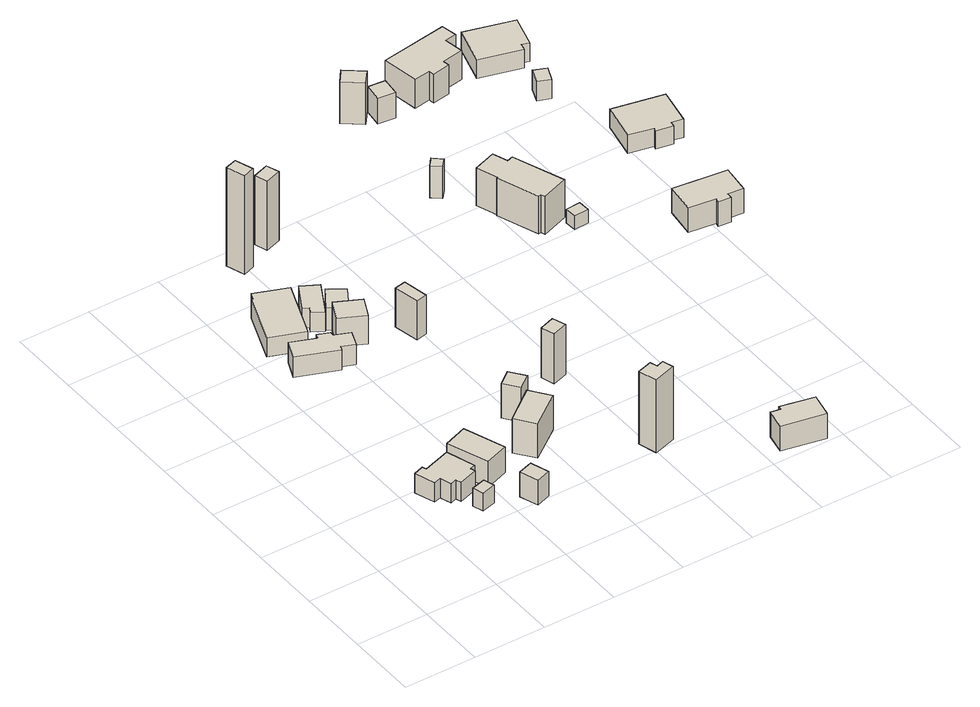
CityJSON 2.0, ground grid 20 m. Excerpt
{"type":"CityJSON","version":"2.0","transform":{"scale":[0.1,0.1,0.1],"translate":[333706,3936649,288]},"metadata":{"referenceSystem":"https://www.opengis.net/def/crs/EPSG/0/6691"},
"CityObjects":{
"building1":{"type":"Building","attributes":{"usage":"411","measuredHeight":8.6,"storeysAboveGround":1,"BuildingIDAttribute.prefecture":"14","BuildingIDAttribute.city":"14151","BuildingDetailAttribute.totalFloorArea":85.08,"BuildingDetailAttribute.buildingFootprintArea":85.08,"BuildingDetailAttribute.buildingStructureType":"601","BuildingDetailAttribute.buildingStructureOrgType":"1","BuildingDetailAttribute.orgUsage":"10","BuildingDetailAttribute.surveyYear":2015},"geometry":[{"type":"Solid","lod":"1","boundaries":[[[[0,1,2,3,4,5,6,7,8,9,10,11]],[[10,12,13,11]],[[9,14,12,10]],[[8,15,14,9]],[[7,16,15,8]],[[6,17,16,7]],[[5,18,17,6]],[[4,19,18,5]],[[3,20,19,4]],[[2,21,20,3]],[[1,22,21,2]],[[0,23,22,1]],[[11,13,23,0]],[[12,14,15,16,17,18,19,20,21,22,23,13]]]]}]},
"building2":{"type":"Building","attributes":{"measuredHeight":10,"BuildingIDAttribute.prefecture":"14","BuildingIDAttribute.city":"14151","BuildingDetailAttribute.surveyYear":2015},"geometry":[{"type":"Solid","lod":"1","boundaries":[[[[24,25,26,27]],[[26,28,29,27]],[[25,30,28,26]],[[24,31,30,25]],[[27,29,31,24]],[[28,30,31,29]]]]}]},
"building3":{"type":"Building","attributes":{"usage":"411","measuredHeight":8.3,"storeysAboveGround":1,"BuildingIDAttribute.prefecture":"14","BuildingIDAttribute.city":"14151","BuildingDetailAttribute.totalFloorArea":82.05,"BuildingDetailAttribute.buildingFootprintArea":82.05,"BuildingDetailAttribute.buildingStructureType":"601","BuildingDetailAttribute.buildingStructureOrgType":"1","BuildingDetailAttribute.orgUsage":"10","BuildingDetailAttribute.surveyYear":2015},"geometry":[{"type":"Solid","lod":"1","boundaries":[[[[32,33,34,35,36,37,38,39,40,41]],[[40,42,43,41]],[[39,44,42,40]],[[38,45,44,39]],[[37,46,45,38]],[[36,47,46,37]],[[35,48,47,36]],[[34,49,48,35]],[[33,50,49,34]],[[32,51,50,33]],[[41,43,51,32]],[[42,44,45,46,47,48,49,50,51,43]]]]}]},
"building4":{"type":"Building","attributes":{"usage":"411","measuredHeight":8.5,"storeysAboveGround":2,"BuildingIDAttribute.prefecture":"14","BuildingIDAttribute.city":"14151","BuildingDetailAttribute.totalFloorArea":284.04,"BuildingDetailAttribute.buildingFootprintArea":142.02,"BuildingDetailAttribute.buildingStructureType":"601","BuildingDetailAttribute.buildingStructureOrgType":"1","BuildingDetailAttribute.orgUsage":"10","BuildingDetailAttribute.surveyYear":2015},"geometry":[{"type":"Solid","lod":"1","boundaries":[[[[52,53,54,55,56,57]],[[56,58,59,57]],[[55,60,58,56]],[[54,61,60,55]],[[53,62,61,54]],[[52,63,62,53]],[[57,59,63,52]],[[58,60,61,62,63,59]]]]}]},
"building5":{"type":"Building","attributes":{"usage":"411","measuredHeight":8.9,"storeysAboveGround":2,"BuildingIDAttribute.prefecture":"14","BuildingIDAttribute.city":"14151","BuildingDetailAttribute.totalFloorArea":135.97,"BuildingDetailAttribute.buildingFootprintArea":67.99,"BuildingDetailAttribute.buildingStructureType":"601","BuildingDetailAttribute.buildingStructureOrgType":"1","BuildingDetailAttribute.orgUsage":"10","BuildingDetailAttribute.surveyYear":2015},"geometry":[{"type":"Solid","lod":"1","boundaries":[[[[64,65,66,67]],[[66,68,69,67]],[[65,70,68,66]],[[64,71,70,65]],[[67,69,71,64]],[[68,70,71,69]]]]}]},
"building6":{"type":"Building","attributes":{"usage":"411","measuredHeight":7.8,"storeysAboveGround":1,"BuildingIDAttribute.prefecture":"14","BuildingIDAttribute.city":"14151","BuildingDetailAttribute.totalFloorArea":20.36,"BuildingDetailAttribute.buildingFootprintArea":20.36,"BuildingDetailAttribute.buildingStructureType":"601","BuildingDetailAttribute.buildingStructureOrgType":"1","BuildingDetailAttribute.orgUsage":"10","BuildingDetailAttribute.surveyYear":2015},"geometry":[{"type":"Solid","lod":"1","boundaries":[[[[72,73,74,75]],[[74,76,77,75]],[[73,78,76,74]],[[72,79,78,73]],[[75,77,79,72]],[[76,78,79,77]]]]}]},
"building7":{"type":"Building","attributes":{"usage":"411","measuredHeight":6.6,"storeysAboveGround":1,"BuildingIDAttribute.prefecture":"14","BuildingIDAttribute.city":"14151","BuildingDetailAttribute.totalFloorArea":45.88,"BuildingDetailAttribute.buildingFootprintArea":45.88,"BuildingDetailAttribute.buildingStructureType":"601","BuildingDetailAttribute.buildingStructureOrgType":"1","BuildingDetailAttribute.orgUsage":"10","BuildingDetailAttribute.surveyYear":2015,"BuildingLandSlideRiskAttribute.description":"1","BuildingLandSlideRiskAttribute.areaType":"1"},"geometry":[{"type":"Solid","lod":"1","boundaries":[[[[80,81,82,83,84,85]],[[84,86,87,85]],[[83,88,86,84]],[[82,89,88,83]],[[81,90,89,82]],[[80,91,90,81]],[[85,87,91,80]],[[86,88,89,90,91,87]]]]}]},
"building8":{"type":"Building","attributes":{"usage":"411","measuredHeight":9.9,"storeysAboveGround":1,"BuildingIDAttribute.prefecture":"14","BuildingIDAttribute.city":"14151","BuildingDetailAttribute.totalFloorArea":43.42,"BuildingDetailAttribute.buildingFootprintArea":43.42,"BuildingDetailAttribute.buildingStructureType":"601","BuildingDetailAttribute.buildingStructureOrgType":"1","BuildingDetailAttribute.orgUsage":"10","BuildingDetailAttribute.surveyYear":2015,"BuildingLandSlideRiskAttribute.description":"1","BuildingLandSlideRiskAttribute.areaType":"1"},"geometry":[{"type":"Solid","lod":"1","boundaries":[[[[92,93,94,95]],[[94,96,97,95]],[[93,98,96,94]],[[92,99,98,93]],[[95,97,99,92]],[[96,98,99,97]]]]}]},
"building9":{"type":"Building","attributes":{"usage":"411","measuredHeight":7.5,"storeysAboveGround":1,"BuildingIDAttribute.prefecture":"14","BuildingIDAttribute.city":"14151","BuildingDetailAttribute.totalFloorArea":33.36,"BuildingDetailAttribute.buildingFootprintArea":33.36,"BuildingDetailAttribute.buildingStructureType":"601","BuildingDetailAttribute.buildingStructureOrgType":"1","BuildingDetailAttribute.orgUsage":"10","BuildingDetailAttribute.surveyYear":2015,"BuildingLandSlideRiskAttribute.description":"1","BuildingLandSlideRiskAttribute.areaType":"1"},"geometry":[{"type":"Solid","lod":"1","boundaries":[[[[100,101,102,103]],[[102,104,105,103]],[[101,106,104,102]],[[100,107,106,101]],[[103,105,107,100]],[[104,106,107,105]]]]}]},
"building10":{"type":"Building","attributes":{"usage":"422","measuredHeight":11.6,"storeysAboveGround":1,"BuildingIDAttribute.prefecture":"14","BuildingIDAttribute.city":"14151","BuildingDetailAttribute.totalFloorArea":66.17,"BuildingDetailAttribute.buildingFootprintArea":66.17,"BuildingDetailAttribute.buildingStructureType":"601","BuildingDetailAttribute.buildingStructureOrgType":"1","BuildingDetailAttribute.orgUsage":"137","BuildingDetailAttribute.surveyYear":2015,"BuildingLandSlideRiskAttribute.description":"1","BuildingLandSlideRiskAttribute.areaType":"1"},"geometry":[{"type":"Solid","lod":"1","boundaries":[[[[108,109,110,111]],[[110,112,113,111]],[[109,114,112,110]],[[108,115,114,109]],[[111,113,115,108]],[[112,114,115,113]]]]}]},
"building11":{"type":"Building","attributes":{"usage":"421","measuredHeight":10.7,"storeysAboveGround":1,"BuildingIDAttribute.prefecture":"14","BuildingIDAttribute.city":"14151","BuildingDetailAttribute.totalFloorArea":30.22,"BuildingDetailAttribute.buildingFootprintArea":30.22,"BuildingDetailAttribute.buildingStructureType":"601","BuildingDetailAttribute.buildingStructureOrgType":"1","BuildingDetailAttribute.orgUsage":"120","BuildingDetailAttribute.surveyYear":2015,"BuildingLandSlideRiskAttribute.description":"1","BuildingLandSlideRiskAttribute.areaType":"1"},"geometry":[{"type":"Solid","lod":"1","boundaries":[[[[116,117,118,119]],[[118,120,121,119]],[[117,122,120,118]],[[116,123,122,117]],[[119,121,123,116]],[[120,122,123,121]]]]}]},
"building12":{"type":"Building","attributes":{"measuredHeight":31.1,"BuildingIDAttribute.prefecture":"14","BuildingIDAttribute.city":"14151","BuildingDetailAttribute.surveyYear":2015,"BuildingLandSlideRiskAttribute.description":"1","BuildingLandSlideRiskAttribute.areaType":"1"},"geometry":[{"type":"Solid","lod":"1","boundaries":[[[[124,125,126,127]],[[126,128,129,127]],[[125,130,128,126]],[[124,131,130,125]],[[127,129,131,124]],[[128,130,131,129]]]]}]},
"building13":{"type":"Building","attributes":{"usage":"431","measuredHeight":14.2,"storeysAboveGround":1,"BuildingIDAttribute.prefecture":"14","BuildingIDAttribute.city":"14151","BuildingDetailAttribute.totalFloorArea":20.04,"BuildingDetailAttribute.buildingFootprintArea":20.04,"BuildingDetailAttribute.buildingStructureType":"601","BuildingDetailAttribute.buildingStructureOrgType":"1","BuildingDetailAttribute.orgUsage":"143","BuildingDetailAttribute.surveyYear":2015,"BuildingLandSlideRiskAttribute.description":"1","BuildingLandSlideRiskAttribute.areaType":"1"},"geometry":[{"type":"Solid","lod":"1","boundaries":[[[[132,133,134,135]],[[134,136,137,135]],[[133,138,136,134]],[[132,139,138,133]],[[135,137,139,132]],[[136,138,139,137]]]]}]},
"building14":{"type":"Building","attributes":{"measuredHeight":23.6,"BuildingIDAttribute.prefecture":"14","BuildingIDAttribute.city":"14151","BuildingDetailAttribute.surveyYear":2015,"BuildingLandSlideRiskAttribute.description":"1","BuildingLandSlideRiskAttribute.areaType":"2"},"geometry":[{"type":"Solid","lod":"1","boundaries":[[[[140,141,142,143]],[[142,144,145,143]],[[141,146,144,142]],[[140,147,146,141]],[[143,145,147,140]],[[144,146,147,145]]]]}]},
"building15":{"type":"Building","attributes":{"usage":"431","measuredHeight":22.6,"storeysAboveGround":1,"BuildingIDAttribute.prefecture":"14","BuildingIDAttribute.city":"14151","BuildingDetailAttribute.totalFloorArea":21.15,"BuildingDetailAttribute.buildingFootprintArea":21.15,"BuildingDetailAttribute.buildingStructureType":"601","BuildingDetailAttribute.buildingStructureOrgType":"1","BuildingDetailAttribute.orgUsage":"142","BuildingDetailAttribute.surveyYear":2015,"BuildingLandSlideRiskAttribute.description":"1","BuildingLandSlideRiskAttribute.areaType":"1"},"geometry":[{"type":"Solid","lod":"1","boundaries":[[[[148,149,150,151,152,153]],[[152,154,155,153]],[[151,156,154,152]],[[150,157,156,151]],[[149,158,157,150]],[[148,159,158,149]],[[153,155,159,148]],[[154,156,157,158,159,155]]]]}]},
"building16":{"type":"Building","attributes":{"measuredHeight":18.9,"BuildingIDAttribute.prefecture":"14","BuildingIDAttribute.city":"14151","BuildingDetailAttribute.surveyYear":2015,"BuildingLandSlideRiskAttribute.description":"1","BuildingLandSlideRiskAttribute.areaType":"1"},"geometry":[{"type":"Solid","lod":"1","boundaries":[[[[160,161,162,163]],[[162,164,165,163]],[[161,166,164,162]],[[160,167,166,161]],[[163,165,167,160]],[[164,166,167,165]]]]}]},
"building17":{"type":"Building","attributes":{"usage":"411","measuredHeight":12.8,"storeysAboveGround":1,"BuildingIDAttribute.prefecture":"14","BuildingIDAttribute.city":"14151","BuildingDetailAttribute.totalFloorArea":25.91,"BuildingDetailAttribute.buildingFootprintArea":25.91,"BuildingDetailAttribute.buildingStructureType":"601","BuildingDetailAttribute.buildingStructureOrgType":"1","BuildingDetailAttribute.orgUsage":"10","BuildingDetailAttribute.surveyYear":2015,"BuildingLandSlideRiskAttribute.description":"1","BuildingLandSlideRiskAttribute.areaType":"1"},"geometry":[{"type":"Solid","lod":"1","boundaries":[[[[168,169,170,171]],[[170,172,173,171]],[[169,174,172,170]],[[168,175,174,169]],[[171,173,175,168]],[[172,174,175,173]]]]}]},
"building18":{"type":"Building","attributes":{"usage":"411","measuredHeight":8.3,"storeysAboveGround":2,"BuildingIDAttribute.prefecture":"14","BuildingIDAttribute.city":"14151","BuildingDetailAttribute.totalFloorArea":153.93,"BuildingDetailAttribute.buildingFootprintArea":76.97,"BuildingDetailAttribute.buildingStructureType":"601","BuildingDetailAttribute.buildingStructureOrgType":"1","BuildingDetailAttribute.orgUsage":"10","BuildingDetailAttribute.surveyYear":2015,"BuildingLandSlideRiskAttribute.description":"1","BuildingLandSlideRiskAttribute.areaType":"1"},"geometry":[{"type":"Solid","lod":"1","boundaries":[[[[176,177,178,179,180,181]],[[180,182,183,181]],[[179,184,182,180]],[[178,185,184,179]],[[177,186,185,178]],[[176,187,186,177]],[[181,183,187,176]],[[182,184,185,186,187,183]]]]}]},
"building19":{"type":"Building","attributes":{"usage":"411","measuredHeight":7.9,"storeysAboveGround":1,"BuildingIDAttribute.prefecture":"14","BuildingIDAttribute.city":"14151","BuildingDetailAttribute.totalFloorArea":21,"BuildingDetailAttribute.buildingFootprintArea":21,"BuildingDetailAttribute.buildingStructureType":"601","BuildingDetailAttribute.buildingStructureOrgType":"1","BuildingDetailAttribute.orgUsage":"10","BuildingDetailAttribute.surveyYear":2015,"BuildingLandSlideRiskAttribute.description":"1","BuildingLandSlideRiskAttribute.areaType":"1"},"geometry":[{"type":"Solid","lod":"1","boundaries":[[[[188,189,190,191]],[[190,192,193,191]],[[189,194,192,190]],[[188,195,194,189]],[[191,193,195,188]],[[192,194,195,193]]]]}]},
"building20":{"type":"Building","attributes":{"measuredHeight":10.3,"BuildingIDAttribute.prefecture":"14","BuildingIDAttribute.city":"14151","BuildingDetailAttribute.surveyYear":2015,"BuildingLandSlideRiskAttribute.description":"1","BuildingLandSlideRiskAttribute.areaType":"1"},"geometry":[{"type":"Solid","lod":"1","boundaries":[[[[196,197,198,199]],[[198,200,201,199]],[[197,202,200,198]],[[196,203,202,197]],[[199,201,203,196]],[[200,202,203,201]]]]}]},
"building21":{"type":"Building","attributes":{"usage":"411","measuredHeight":12.6,"storeysAboveGround":1,"BuildingIDAttribute.prefecture":"14","BuildingIDAttribute.city":"14151","BuildingDetailAttribute.totalFloorArea":134.54,"BuildingDetailAttribute.buildingFootprintArea":134.54,"BuildingDetailAttribute.buildingStructureType":"601","BuildingDetailAttribute.buildingStructureOrgType":"1","BuildingDetailAttribute.orgUsage":"10","BuildingDetailAttribute.surveyYear":2015,"BuildingLandSlideRiskAttribute.description":"1","BuildingLandSlideRiskAttribute.areaType":"1"},"geometry":[{"type":"Solid","lod":"1","boundaries":[[[[204,205,206,207,208,209,210,211,212,213]],[[212,214,215,213]],[[211,216,214,212]],[[210,217,216,211]],[[209,218,217,210]],[[208,219,218,209]],[[207,220,219,208]],[[206,221,220,207]],[[205,222,221,206]],[[204,223,222,205]],[[213,215,223,204]],[[214,216,217,218,219,220,221,222,223,215]]]]}]},
"building22":{"type":"Building","attributes":{"measuredHeight":4.3,"BuildingIDAttribute.prefecture":"14","BuildingIDAttribute.city":"14151","BuildingDetailAttribute.surveyYear":2015,"BuildingLandSlideRiskAttribute.description":"1","BuildingLandSlideRiskAttribute.areaType":"1"},"geometry":[{"type":"Solid","lod":"1","boundaries":[[[[224,225,226,227]],[[226,228,229,227]],[[225,230,228,226]],[[224,231,230,225]],[[227,229,231,224]],[[228,230,231,229]]]]}]},
"building23":{"type":"Building","attributes":{"usage":"411","measuredHeight":10.5,"storeysAboveGround":2,"BuildingIDAttribute.prefecture":"14","BuildingIDAttribute.city":"14151","BuildingDetailAttribute.totalFloorArea":290.37,"BuildingDetailAttribute.buildingFootprintArea":145.18,"BuildingDetailAttribute.buildingStructureType":"601","BuildingDetailAttribute.buildingStructureOrgType":"1","BuildingDetailAttribute.orgUsage":"10","BuildingDetailAttribute.surveyYear":2015,"BuildingLandSlideRiskAttribute.description":"1","BuildingLandSlideRiskAttribute.areaType":"1"},"geometry":[{"type":"Solid","lod":"1","boundaries":[[[[232,233,234,235,236,237,238,239,240,241]],[[240,242,243,241]],[[239,244,242,240]],[[238,245,244,239]],[[237,246,245,238]],[[236,247,246,237]],[[235,248,247,236]],[[234,249,248,235]],[[233,250,249,234]],[[232,251,250,233]],[[241,243,251,232]],[[242,244,245,246,247,248,249,250,251,243]]]]}]},
"building24":{"type":"Building","attributes":{"usage":"411","measuredHeight":8.3,"storeysAboveGround":1,"BuildingIDAttribute.prefecture":"14","BuildingIDAttribute.city":"14151","BuildingDetailAttribute.totalFloorArea":116.44,"BuildingDetailAttribute.buildingFootprintArea":116.44,"BuildingDetailAttribute.buildingStructureType":"601","BuildingDetailAttribute.buildingStructureOrgType":"1","BuildingDetailAttribute.orgUsage":"10","BuildingDetailAttribute.surveyYear":2015},"geometry":[{"type":"Solid","lod":"1","boundaries":[[[[252,253,254,255,256,257,258,259]],[[258,260,261,259]],[[257,262,260,258]],[[256,263,262,257]],[[255,264,263,256]],[[254,265,264,255]],[[253,266,265,254]],[[252,267,266,253]],[[259,261,267,252]],[[260,262,263,264,265,266,267,261]]]]}]},
"building25":{"type":"Building","attributes":{"usage":"411","measuredHeight":6.1,"storeysAboveGround":1,"BuildingIDAttribute.prefecture":"14","BuildingIDAttribute.city":"14151","BuildingDetailAttribute.totalFloorArea":15.12,"BuildingDetailAttribute.buildingFootprintArea":15.12,"BuildingDetailAttribute.buildingStructureType":"601","BuildingDetailAttribute.buildingStructureOrgType":"1","BuildingDetailAttribute.orgUsage":"10","BuildingDetailAttribute.surveyYear":2015,"BuildingLandSlideRiskAttribute.description":"1","BuildingLandSlideRiskAttribute.areaType":"1"},"geometry":[{"type":"Solid","lod":"1","boundaries":[[[[268,269,270,271]],[[270,272,273,271]],[[269,274,272,270]],[[268,275,274,269]],[[271,273,275,268]],[[272,274,275,273]]]]}]},
"building26":{"type":"Building","attributes":{"usage":"411","measuredHeight":7.9,"storeysAboveGround":1,"BuildingIDAttribute.prefecture":"14","BuildingIDAttribute.city":"14151","BuildingDetailAttribute.totalFloorArea":137.32,"BuildingDetailAttribute.buildingFootprintArea":137.32,"BuildingDetailAttribute.buildingStructureType":"601","BuildingDetailAttribute.buildingStructureOrgType":"1","BuildingDetailAttribute.orgUsage":"10","BuildingDetailAttribute.surveyYear":2015,"BuildingLandSlideRiskAttribute.description":"1","BuildingLandSlideRiskAttribute.areaType":"1"},"geometry":[{"type":"Solid","lod":"1","boundaries":[[[[276,277,278,279,280,281]],[[280,282,283,281]],[[279,284,282,280]],[[278,285,284,279]],[[277,286,285,278]],[[276,287,286,277]],[[281,283,287,276]],[[282,284,285,286,287,283]]]]}]},
"building27":{"type":"Building","attributes":{"usage":"411","measuredHeight":7.9,"storeysAboveGround":2,"BuildingIDAttribute.prefecture":"14","BuildingIDAttribute.city":"14151","BuildingDetailAttribute.totalFloorArea":264.05,"BuildingDetailAttribute.buildingFootprintArea":132.03,"BuildingDetailAttribute.buildingStructureType":"601","BuildingDetailAttribute.buildingStructureOrgType":"1","BuildingDetailAttribute.orgUsage":"10","BuildingDetailAttribute.surveyYear":2015},"geometry":[{"type":"Solid","lod":"1","boundaries":[[[[288,289,290,291,292,293,294,295]],[[294,296,297,295]],[[293,298,296,294]],[[292,299,298,293]],[[291,300,299,292]],[[290,301,300,291]],[[289,302,301,290]],[[288,303,302,289]],[[295,297,303,288]],[[296,298,299,300,301,302,303,297]]]]}]}
},
"vertices":[
[230,131,208],[215,126,208],[219,113,208],[167,96,208],[162,111,208],[144,105,208],[134,136,208],[114,130,208],[95,186,208],[124,196,208],[128,185,208],[204,210,208],[128,185,266],[204,210,266],[124,196,266],[95,186,266],[114,130,266],[134,136,266],[144,105,266],[162,111,266],[167,96,266],[219,113,266],[215,126,266],[230,131,266],
[208,64,181],[199,94,181],[238,105,181],[247,75,181],[238,105,235],[247,75,235],[199,94,235],[208,64,235],
[34,601,314],[56,655,314],[123,628,314],[128,641,314],[160,628,314],[160,617,314],[201,600,314],[184,556,314],[149,570,314],[144,558,314],[149,570,375],[144,558,375],[184,556,375],[201,600,375],[160,617,375],[160,628,375],[128,641,375],[123,628,375],[56,655,375],[34,601,375],
[104,642,337],[10,678,337],[64,820,337],[69,818,337],[77,837,337],[166,803,337],[77,837,394],[166,803,394],[69,818,394],[64,820,394],[10,678,394],[104,642,394],
[210,218,206],[275,242,206],[316,129,206],[251,106,206],[316,129,284],[251,106,284],[275,242,284],[210,218,284],
[317,69,172],[357,82,172],[374,32,172],[334,18,172],[374,32,247],[334,18,247],[357,82,247],[317,69,247],
[202,711,305],[171,729,305],[180,744,305],[165,752,305],[207,827,305],[252,802,305],[207,827,364],[252,802,364],[165,752,364],[180,744,364],[171,729,364],[202,711,364],
[196,657,296],[224,713,296],[292,680,296],[265,623,296],[292,680,382],[265,623,382],[224,713,382],[196,657,382],
[216,726,292],[254,786,292],[298,757,292],[261,698,292],[298,757,360],[261,698,360],[254,786,360],[216,726,360],
[416,244,145],[507,313,145],[546,261,145],[455,193,145],[546,261,249],[455,193,249],[507,313,249],[416,244,249],
[512,401,141],[543,361,141],[504,332,141],[474,372,141],[504,332,245],[474,372,245],[543,361,245],[512,401,245],
[272,1221,138],[304,1231,138],[321,1181,138],[289,1170,138],[321,1181,436],[289,1170,436],[304,1231,436],[272,1221,436],
[445,769,170],[476,775,170],[489,705,170],[459,699,170],[489,705,288],[459,699,288],[476,775,288],[445,769,288],
[385,1214,138],[373,1249,138],[417,1264,138],[429,1229,138],[417,1264,347],[429,1229,347],[373,1249,347],[385,1214,347],
[774,160,38],[759,211,38],[800,223,38],[806,203,38],[827,210,38],[836,179,38],[827,210,258],[836,179,258],[806,203,258],[800,223,258],[759,211,258],[774,160,258],
[702,480,70],[690,517,70],[732,531,70],[745,494,70],[732,531,221],[745,494,221],[690,517,221],[702,480,221],
[748,1323,320],[720,1287,320],[671,1325,320],[699,1361,320],[671,1325,445],[699,1361,445],[720,1287,445],[748,1323,445],
[1161,8,5],[1042,32,5],[1054,90,5],[1080,85,5],[1082,96,5],[1175,76,5],[1082,96,80],[1175,76,80],[1080,85,80],[1054,90,80],[1042,32,80],[1161,8,80],
[775,1242,343],[727,1248,343],[733,1299,343],[781,1294,343],[733,1299,420],[781,1294,420],[727,1248,420],[775,1242,420],
[801,1134,185],[825,1113,185],[805,1091,185],[781,1111,185],[805,1091,281],[781,1111,281],[825,1113,281],[801,1134,281],
[995,859,193],[921,832,193],[916,844,193],[909,842,193],[867,956,193],[870,957,193],[849,1015,193],[911,1037,193],[926,995,193],[943,1001,193],[926,995,307],[943,1001,307],[911,1037,307],[849,1015,307],[870,957,307],[867,956,307],[909,842,307],[916,844,307],[921,832,307],[995,859,307],
[961,804,228],[1002,807,228],[1004,773,228],[963,771,228],[1004,773,269],[963,771,269],[1002,807,269],[961,804,269],
[994,1364,354],[1002,1321,354],[970,1316,354],[979,1263,354],[920,1253,354],[923,1235,354],[873,1226,354],[871,1242,354],[826,1235,354],[809,1336,354],[826,1235,441],[809,1336,441],[871,1242,441],[873,1226,441],[923,1235,441],[920,1253,441],[979,1263,441],[970,1316,441],[1002,1321,441],[994,1364,441],
[1157,647,272],[1306,629,272],[1296,549,272],[1254,554,272],[1252,538,272],[1218,542,272],[1220,554,272],[1146,563,272],[1220,554,346],[1146,563,346],[1218,542,346],[1252,538,346],[1254,554,346],[1296,549,346],[1306,629,346],[1157,647,346],
[1082,1119,371],[1117,1105,371],[1100,1063,371],[1066,1077,371],[1100,1063,429],[1066,1077,429],[1117,1105,429],[1082,1119,429],
[1149,1278,391],[1124,1189,391],[1104,1195,391],[1099,1175,391],[984,1207,391],[1014,1315,391],[984,1207,447],[1014,1315,447],[1099,1175,447],[1104,1195,447],[1124,1189,447],[1149,1278,447],
[1321,908,331],[1301,806,331],[1270,812,331],[1267,798,331],[1222,807,331],[1224,817,331],[1158,831,331],[1179,937,331],[1158,831,386],[1179,937,386],[1224,817,386],[1222,807,386],[1267,798,386],[1270,812,386],[1301,806,386],[1321,908,386]
]}
